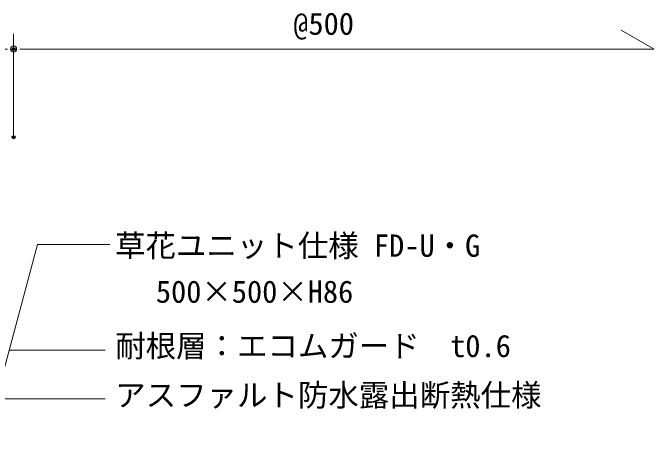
# Model space of a CAD drawing. Units: millimetres, scale not verified. Extents: x -1485 to 1485, y -1050 to 1050.
# Drawn here: x 293.2 to 714.3, y 116.7 to 412.2 of the extents above; entities that cross this region are included whole.
import ezdxf
from ezdxf.enums import TextEntityAlignment as Align

# ---------------------------------------------------------------- set-up
doc = ezdxf.new("R2010")
doc.units = ezdxf.units.MM
doc.header["$LTSCALE"] = 4
doc.header["$PDMODE"] = 32
doc.header["$PDSIZE"] = 2
for name, color, linetype, lineweight in [('0-0_0', 7, 'Continuous', 18), ('0-B_sunpo', 7, 'Continuous', 18), ('0-C_MOJI', 7, 'Continuous', 18)]:
    doc.layers.add(name, color=color, linetype=linetype, lineweight=lineweight)
doc.layers.add('0-2_DEFPOINTS', color=7, linetype='Continuous')
doc.styles.add('ＭＳ ゴシック', font='')
doc.styles.get('ＭＳ ゴシック').set_extended_font_data('MS Gothic')

# ---------------------------------------------------------------- blocks, each defined once
blk = doc.blocks.new('_Dot')
at = {"layer": '0-0_0'}
for p, q in [((-0.5, 0), (-1, 0)), ((0.25, 0), (-0.25, 0))]:
    blk.add_line(p, q, dxfattribs=at)
blk.add_circle((0, 0), 0.25, dxfattribs=at)
blk = doc.blocks.new('D6')
at = {"layer": '0-2_DEFPOINTS'}
for p in [(1778.654, 1438.309), (1778.654, 1380.388)]:
    blk.add_point(p, dxfattribs=at)
at = {"layer": '0-B_sunpo'}
blk.add_line((1778.654, 1380.888), (1778.654, 1448.309), dxfattribs=at)
at = {"layer": '0-B_sunpo', "xscale": 8, "yscale": 8}
blk.add_blockref('_Dot', (1778.654, 1438.309), dxfattribs=at)

msp = doc.modelspace()

# ---------------------------------------------------------------- linework, layer by layer
at = {"layer": '0-B_sunpo'}
for p, q in [((714.33, 388.309), (692.68, 400.809)), ((293.654, 330.888), (293.654, 388.309)), ((301.654, 388.309), (714.33, 388.309))]:
    msp.add_line(p, q, dxfattribs=at)
at = {"layer": '0-C_MOJI'}
for p, q in [((191.795, -178.801), (309.325, 259.83)), ((309.325, 259.83), (356.767, 259.83)), ((290.685, 190.265), (353.892, 190.265)), ((282.111, 158.265), (353.892, 158.265))]:
    msp.add_line(p, q, dxfattribs=at)

# ---------------------------------------------------------------- block references
at = {"layer": '0-B_sunpo'}
msp.add_blockref('D6', (-1485, -1050), dxfattribs=at)
at = {"layer": '0-B_sunpo', "xscale": 8, "yscale": 8, "rotation": 180}
msp.add_blockref('_Dot', (293.654, 388.309), dxfattribs=at)

# ---------------------------------------------------------------- texts
at = {"layer": '0-B_sunpo', "style": 'ＭＳ ゴシック'}
msp.add_text('@500', height=14.66, dxfattribs=at).set_placement((477.313, 393.309), align=Align.BOTTOM_LEFT)
at = {"layer": '0-C_MOJI', "style": 'ＭＳ ゴシック'}
for s, p in [('草花ユニット仕様 FD-U・G', (360.317, 247.357)), ('500×500×H86', (387.089, 217.118)), ('耐根層：エコムガード\u3000t0.6', (360.392, 181.411)), ('アスファルト防水露出断熱仕様', (360.392, 149.056))]:
    msp.add_text(s, height=14.66, dxfattribs=at).set_placement(p, align=Align.BOTTOM_LEFT)

doc.saveas('drawing.dxf')
